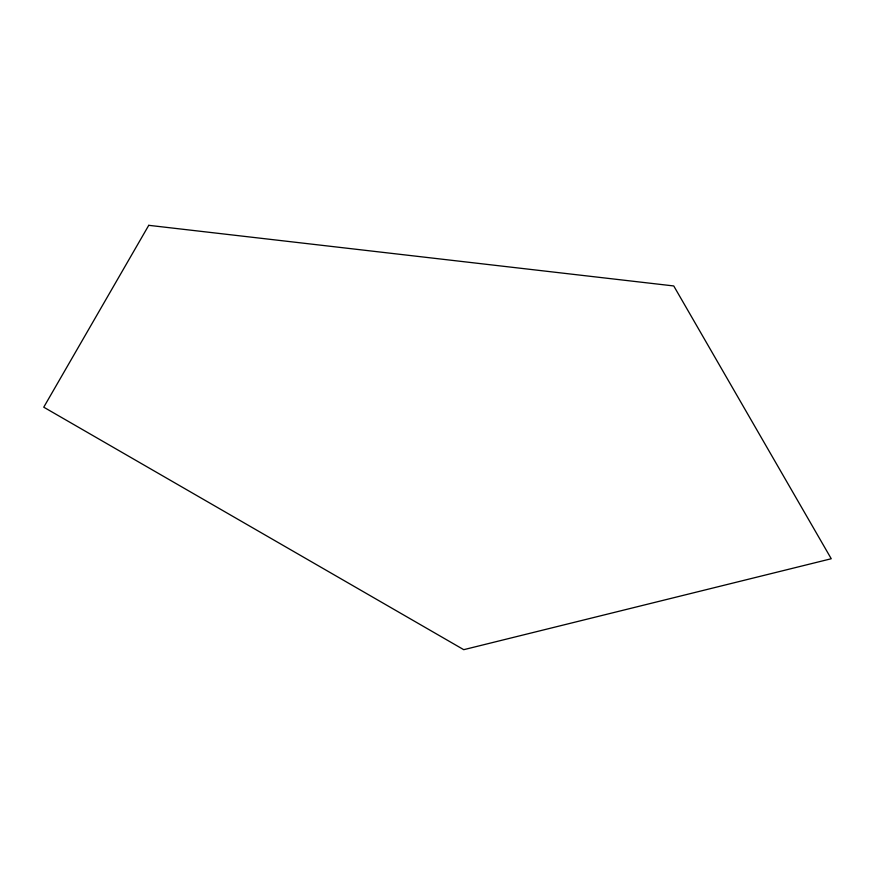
<?xml version="1.0" encoding="UTF-8"?>
<svg xmlns="http://www.w3.org/2000/svg" width="875" height="875" viewBox="0 0 875 875"><rect width="100%" height="100%" fill="white"/><g stroke="black" fill="none" stroke-linecap="round" stroke-linejoin="round"><path stroke-width="1.31" d="M148.75 225.323L43.75 407.192L463.75 649.677L831.25 558.742L673.75 285.95L148.75 225.323"/></g></svg>
